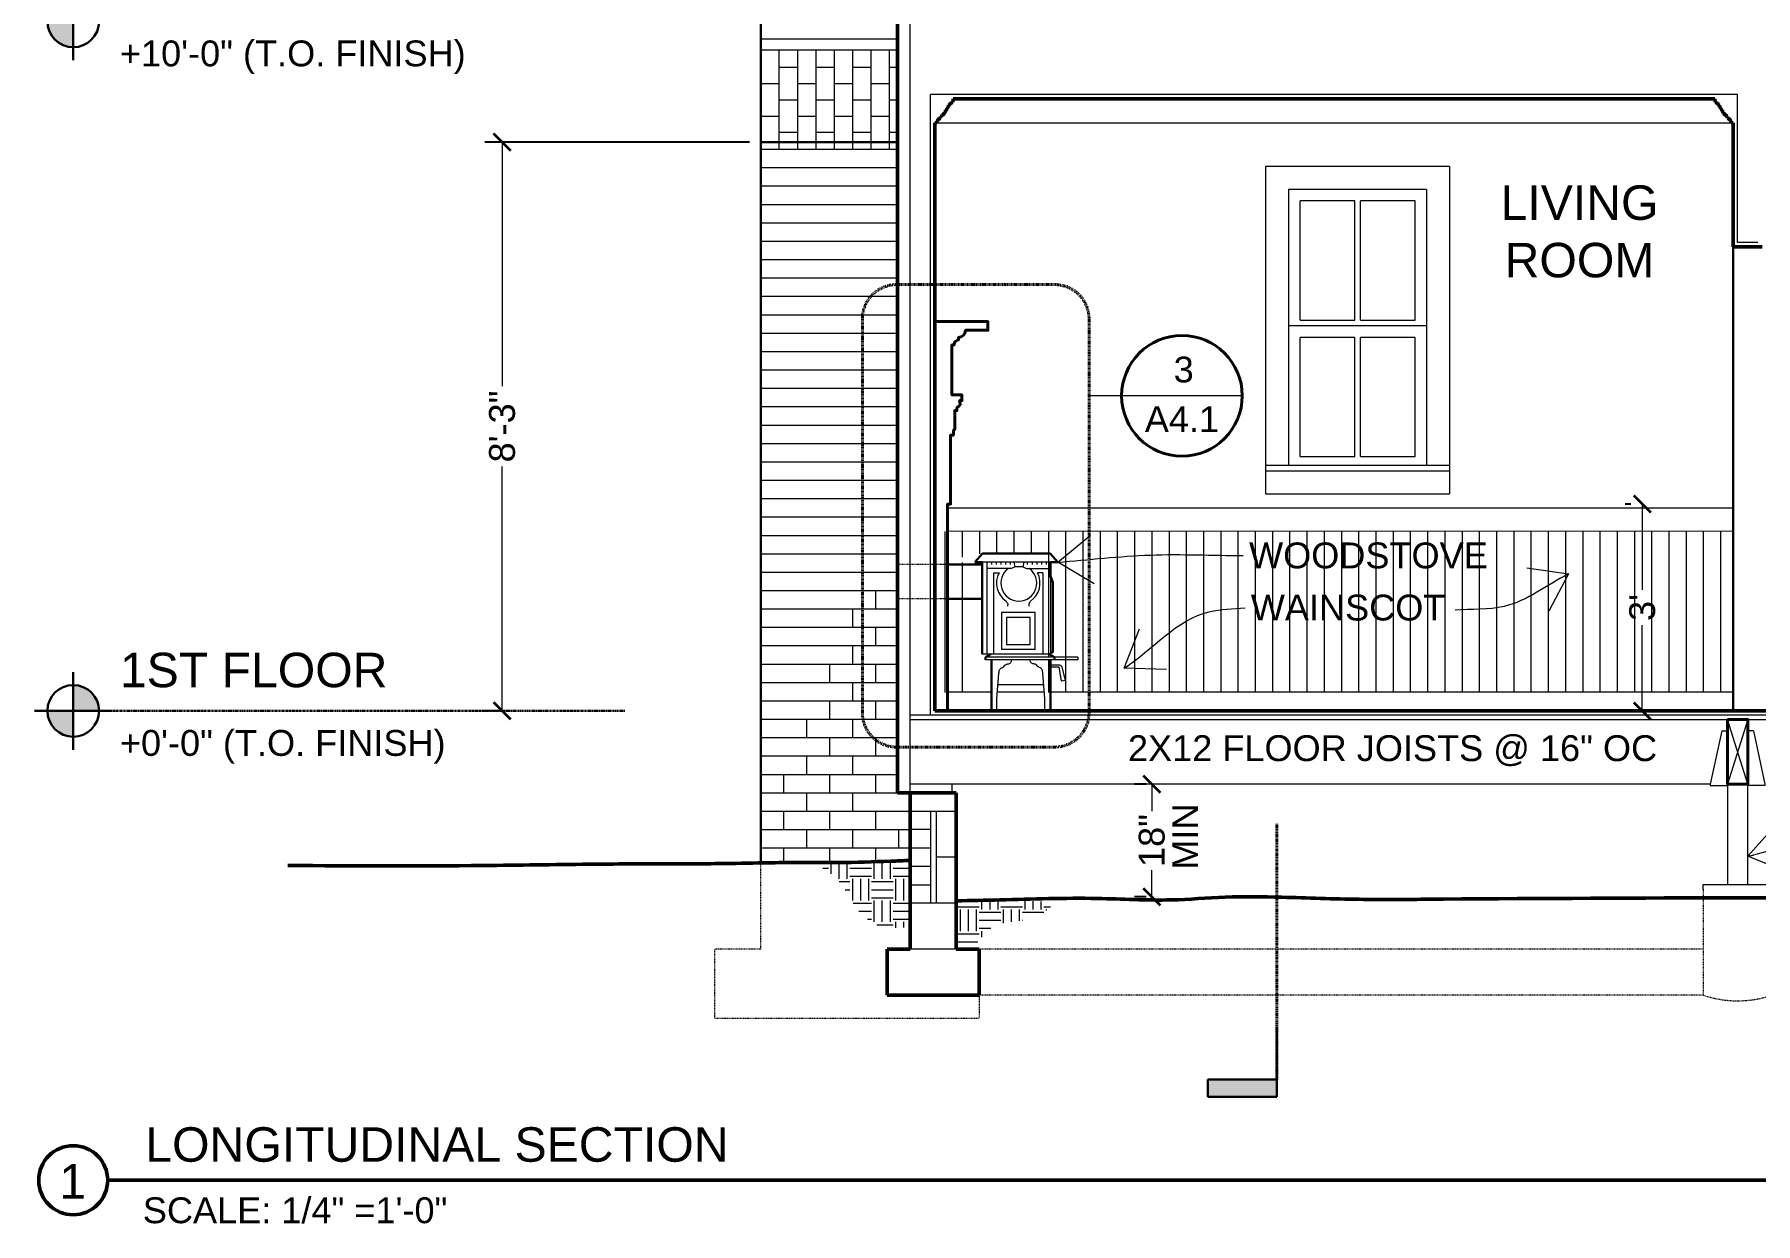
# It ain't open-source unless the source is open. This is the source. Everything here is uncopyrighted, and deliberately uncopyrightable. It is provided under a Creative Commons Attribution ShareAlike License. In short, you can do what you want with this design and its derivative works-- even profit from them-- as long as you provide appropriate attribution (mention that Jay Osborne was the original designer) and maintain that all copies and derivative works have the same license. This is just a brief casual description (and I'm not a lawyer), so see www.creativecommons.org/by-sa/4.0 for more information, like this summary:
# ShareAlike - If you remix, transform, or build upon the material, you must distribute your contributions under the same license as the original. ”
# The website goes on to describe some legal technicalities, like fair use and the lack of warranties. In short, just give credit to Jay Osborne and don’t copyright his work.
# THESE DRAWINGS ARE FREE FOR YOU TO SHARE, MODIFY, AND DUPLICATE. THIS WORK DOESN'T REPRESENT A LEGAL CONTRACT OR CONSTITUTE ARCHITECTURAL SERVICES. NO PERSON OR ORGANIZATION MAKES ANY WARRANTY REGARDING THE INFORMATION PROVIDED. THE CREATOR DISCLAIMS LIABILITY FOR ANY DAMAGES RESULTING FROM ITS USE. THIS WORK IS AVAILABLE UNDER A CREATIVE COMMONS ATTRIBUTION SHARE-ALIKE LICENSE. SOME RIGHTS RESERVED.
# Model space of a CAD drawing. Header units: inches. Extents: x -54 to 15382, y 469 to 41738.
# Drawn here: x 53.3 to 352.8, y 4282 to 4488.9 of the extents above; entities that cross this region are included whole.
import ezdxf

# ---------------------------------------------------------------- set-up
doc = ezdxf.new("R2010")
doc.units = ezdxf.units.IN
doc.header["$MEASUREMENT"] = 0
doc.linetypes.add('CENTER', pattern=[2, 1.25, -0.25, 0.25, -0.25])
doc.linetypes.add('DASHED2', pattern=[0.375, 0.25, -0.125])
doc.layers.get('0').update_dxf_attribs({"lineweight": 9})
for name, color, linetype, lineweight in [('1', 7, 'Continuous', 9), ('2', 7, 'Continuous', 18), ('3', 7, 'Continuous', 30), ('4', 7, 'Continuous', 40), ('5', 7, 'Continuous', 50), ('A-DIMSx', 7, 'Continuous', 9), ('A-LINK', 7, 'Continuous', 40), ('A-TEXTx', 7, 'Continuous', 18), ('TB-11x17', 7, 'Continuous', 50)]:
    doc.layers.add(name, color=color, linetype=linetype, lineweight=lineweight)
doc.styles.get("Standard").update_dxf_attribs({"font": 'arial.ttf'})
doc.dimstyles.get("Standard").update_dxf_attribs({"dimtxt": 3, "dimasz": 2, "dimexe": 0.03125, "dimexo": 0.0625, "dimgap": 0.03125, "dimtad": 0, "dimtoh": 1, "dimdec": 4, "dimlfac": 0.99985, "dimzin": 0, "dimdsep": 46, "dimlunit": 4, "dimtxsty": 'Standard', "dimblk": 'ARCHTICK', "dimblk1": 'ARCHTICK', "dimblk2": 'ARCHTICK', "dimcen": 0.09, "dimclrt": 256, "dimadec": 0, "dimazin": 0, "dimtfac": 1, "dimtdec": 4, "dimtofl": 0, "dimtmove": 0, "dimatfit": 3, "dimfxl": 1, "dimtolj": 1, "dimtzin": 0, "dimarcsym": 0})

# ---------------------------------------------------------------- blocks, each defined once
blk = doc.blocks.new('Woodstove Jotul F3 Side')
at = {"layer": '1'}
for p, q in [((9505.33, 343.25), (9505.33, 359.25)), ((9509.45, 358.16), (9505.33, 358.16)), ((9506.06, 359.25), (9506.06, 358.87)), ((9506.45, 357.4), (9507.39, 357.4)), ((9506.45, 357.4), (9506.45, 343.25)), ((9506.89, 359.25), (9506.89, 358.87)), ((9507.7, 359.25), (9507.7, 358.87)), ((9508.5, 359.25), (9508.5, 358.87)), ((9509.34, 359.25), (9509.34, 358.87)), ((9509.45, 358.16), (9510.15, 358.43)), ((9509.96, 359.25), (9510.15, 358.43)), ((9511.51, 358.43), (9510.15, 358.43)), ((9511.69, 359.25), (9511.51, 358.43)), ((9511.51, 358.43), (9512.18, 358.16)), ((9512.18, 358.16), (9516.32, 358.16)), ((9512.31, 359.25), (9512.31, 358.87)), ((9513.15, 359.25), (9513.15, 358.87)), ((9513.95, 359.25), (9513.95, 358.87)), ((9515.02, 357.4), (9514.08, 357.4)), ((9514.79, 359.25), (9514.79, 358.87)), ((9515.02, 357.4), (9515.02, 343.25)), ((9515.59, 359.25), (9515.59, 358.87)), ((9507.8, 350.47), (9507.8, 344.07)), ((9513.68, 350.47), (9507.8, 350.47)), ((9512.81, 349.6), (9508.67, 349.6)), ((9508.67, 349.6), (9508.67, 344.94)), ((9512.81, 344.94), (9512.81, 349.6)), ((9513.68, 344.07), (9513.68, 350.47)), ((9508.67, 344.94), (9512.81, 344.94)), ((9516.32, 343.25), (9504.44, 343.25)), ((9517.05, 342.75), (9505.02, 342.75)), ((9513.68, 344.07), (9507.8, 344.07)), ((9516.32, 341.37), (9517.9, 341.37)), ((9516.32, 341.03), (9517.79, 341.03)), ((9517.79, 341.03), (9518.19, 338.55)), ((9518.92, 338.67), (9518.19, 338.55)), ((9518.29, 341.04), (9518.92, 338.67))]:
    blk.add_line(p, q, dxfattribs=at)
at = {"layer": '1', "ltscale": 0.25}
blk.add_line((9516.32, 356.83), (9516.32, 343.25), dxfattribs=at)
at = {"layer": '1'}
for centre, radius, start, end in [((9510.83, 355.62), 3.88, 152.6441, 234.9846), ((9510.83, 355.62), 3.13, 125.5859, 54.4141), ((9510.64, 355.62), 3.88, 305.0154, 27.3559)]:
    blk.add_arc(centre, radius, start, end, dxfattribs=at)
for points, knots in [([(9508.61, 352.45), (9508.67, 352.39), (9508.8, 352.25), (9508.9, 352), (9508.9, 351.78), (9508.87, 351.67), (9508.86, 351.62)], [0, 0, 0, 0, 0.2548626, 0.5779212, 0.7738177, 0.9115369, 0.9115369, 0.9115369, 0.9115369]), ([(9512.87, 352.45), (9512.81, 352.39), (9512.67, 352.25), (9512.58, 352), (9512.57, 351.78), (9512.6, 351.67), (9512.62, 351.62)], [0, 0, 0, 0, 0.2548626, 0.5779212, 0.7738177, 0.9115369, 0.9115369, 0.9115369, 0.9115369]), ([(9508.15, 341.02), (9508.22, 341.12), (9508.36, 341.32), (9508.64, 341.49), (9508.86, 341.55), (9509.01, 341.54), (9509.14, 341.58), (9509.31, 341.67), (9509.46, 341.84), (9509.55, 342.03), (9509.55, 342.18), (9509.56, 342.25)], [0, 0, 0, 0, 0.363802, 0.703896, 0.969314, 1.03582, 1.145927, 1.377288, 1.576947, 1.815944, 2.013947, 2.013947, 2.013947, 2.013947]), ([(9514.22, 341.02), (9514.15, 341.13), (9514.01, 341.32), (9513.73, 341.49), (9513.51, 341.55), (9513.36, 341.54), (9513.23, 341.58), (9513.07, 341.67), (9512.92, 341.84), (9512.82, 342.03), (9512.82, 342.18), (9512.82, 342.25)], [0, 0, 0, 0, 0.363802, 0.703896, 0.969314, 1.03582, 1.145927, 1.377288, 1.576947, 1.815944, 2.013947, 2.013947, 2.013947, 2.013947]), ([(9507.37, 339.96), (9507.39, 340.14), (9507.42, 340.49), (9507.75, 340.88), (9508.03, 340.98), (9508.15, 341.02)], [0, 0, 0, 0, 0.552855, 1.027587, 1.424955, 1.424955, 1.424955, 1.424955]), ([(9515, 339.96), (9514.99, 340.15), (9514.95, 340.49), (9514.62, 340.88), (9514.34, 340.98), (9514.22, 341.02)], [0, 0, 0, 0, 0.552855, 1.027587, 1.424955, 1.424955, 1.424955, 1.424955]), ([(9517.9, 341.37), (9517.98, 341.36), (9518.17, 341.32), (9518.25, 341.14), (9518.29, 341.04)], [0, 0, 0, 0, 0.2511324, 0.5419404, 0.5419404, 0.5419404, 0.5419404])]:
    blk.add_open_spline(points, degree=3, knots=knots, dxfattribs=at)
at = {"layer": '2', "ltscale": 0.25}
blk.add_line((9516.32, 359.25), (9504.44, 359.25), dxfattribs=at)
at = {"layer": '2'}
for p, q in [((9521.08, 342.25), (9505.02, 342.25)), ((9521.08, 342.75), (9517.05, 342.75)), ((9521.08, 342.75), (9521.08, 342.25)), ((9507.03, 335.45), (9507.37, 339.96)), ((9515.35, 335.45), (9515, 339.96)), ((9515.16, 337.93), (9507.22, 337.93)), ((9507.03, 333.37), (9507.03, 335.45)), ((9515.35, 333.38), (9515.35, 335.45))]:
    blk.add_line(p, q, dxfattribs=at)
at = {"layer": '3'}
for p, q in [((9504.51, 360.75), (9503.19, 359.25)), ((9516.3, 360.75), (9504.51, 360.75)), ((9517.63, 359.25), (9516.3, 360.75)), ((9504.44, 359.25), (9503.19, 359.25)), ((9504.44, 343.25), (9504.44, 359.25)), ((9517.63, 359.25), (9516.32, 359.25)), ((9516.32, 356.83), (9516.32, 359.25)), ((9516.75, 355.74), (9516.32, 356.83)), ((9516.75, 343.54), (9516.75, 355.74)), ((9505.02, 342.75), (9505.94, 343.25)), ((9505.02, 342.25), (9505.02, 342.75)), ((9506.06, 342.25), (9506.06, 342.25)), ((9506.06, 342.25), (9506.06, 342.25)), ((9506.06, 333.37), (9506.06, 342.25)), ((9506.06, 342.25), (9506.06, 342.25)), ((9516.13, 343.25), (9517.05, 342.75)), ((9516.32, 333.38), (9516.32, 342.25)), ((9516.38, 343.54), (9516.75, 343.54)), ((9517.05, 342.75), (9517.05, 342.25)), ((9506.06, 333.37), (9507.03, 333.37)), ((9516.32, 333.38), (9515.35, 333.38))]:
    blk.add_line(p, q, dxfattribs=at)
blk = doc.blocks.new('Point')
at = {"lineweight": 0, "ltscale": 0.1}
h = blk.add_hatch(color=256, dxfattribs=at)
h.dxf.hatch_style = 1
h.paths.add_polyline_path([(-3.2903, 4.1654, 0.414214), (-3.3528, 4.1029), (-3.2903, 4.1029)])
h.paths.add_polyline_path([(-3.2903, 4.1029), (-3.2903, 4.0404, 0.414214), (-3.2278, 4.1029)])
at = {"layer": '3', "ltscale": 0.1}
for q in [(-3.2903, 4.1966), (-3.384, 4.1029), (-3.1965, 4.1029), (-3.2903, 4.0091)]:
    blk.add_line((-3.2903, 4.1029), q, dxfattribs=at)
blk.add_circle((-3.2903, 4.1029), 0.0625, dxfattribs=at)
blk = doc.blocks.new('_ArchTick')
at = {"color": 0, "linetype": 'ByBlock', "lineweight": 0, "const_width": 0.15}
blk.add_lwpolyline([(-0.5, -0.5), (0.5, 0.5)], dxfattribs=at)
blk = doc.blocks.new('Section Tail 1a')
at = {"layer": 'A-LINK', "lineweight": 5, "ltscale": 0.1}
blk.add_hatch(color=256, dxfattribs=at).paths.add_polyline_path([(5.4248, 3.0938), (5.4248, 3.1563), (5.1748, 3.1563), (5.1748, 3.0938)])
at = {"layer": 'A-LINK', "linetype": 'Continuous', "lineweight": 30, "ltscale": 0.1}
for p, q in [((5.4248, 3.1563), (5.1748, 3.1563)), ((5.1748, 3.0938), (5.1748, 3.1563)), ((5.4248, 2.9063), (5.4248, 3.1563)), ((5.4248, 3.0938), (5.1748, 3.0938))]:
    blk.add_line(p, q, dxfattribs=at)
blk = doc.blocks.new('*D252')
at = {"layer": 'A-DIMSx', "color": 0, "lineweight": -2, "ltscale": 0.1}
for p, q in [((246.74, 4358.43), (244.74, 4358.43)), ((246.74, 4338.82), (244.74, 4338.82))]:
    blk.add_line(p, q, dxfattribs=at)
at = {"layer": 'A-DIMSx', "color": 0, "lineweight": 5, "ltscale": 0.1}
for p, q in [((247.74, 4358.43), (247.74, 4353.76)), ((247.74, 4338.82), (247.74, 4343.49))]:
    blk.add_line(p, q, dxfattribs=at)
at = {"layer": 'A-DIMSx', "color": 0, "lineweight": 5, "xscale": 3, "yscale": 3, "zscale": 3}
for p, rotation in [((247.74, 4358.43), 90), ((247.74, 4338.82), 270)]:
    blk.add_blockref('_ArchTick', p, dxfattribs=dict(at, rotation=rotation))
at = {"layer": 'A-DIMSx', "ltscale": 0.25, "insert": (247.74, 4348.62), "char_height": 4.5, "attachment_point": 5, "rotation": 90}
blk.add_mtext('\\A1;18"', dxfattribs=at)
blk = doc.blocks.new('Detail Callout')
at = {"layer": '2', "ltscale": 0.1}
blk.add_line((240.24, 5822.29), (219.24, 5822.29), dxfattribs=at)
at = {"layer": 'A-LINK', "ltscale": 0.1}
blk.add_circle((229.74, 5822.29), 10.5, dxfattribs=at)
blk = doc.blocks.new('*D529')
at = {"layer": 'A-DIMSx', "color": 0, "lineweight": -2, "ltscale": 0.1}
for p, q in [((177.7, 4470.18), (131.66, 4470.18)), ((135.06, 4371.18), (131.66, 4371.18))]:
    blk.add_line(p, q, dxfattribs=at)
at = {"layer": 'A-DIMSx', "color": 0, "lineweight": 5, "ltscale": 0.1}
for p, q in [((134.66, 4470.18), (134.66, 4427.67)), ((134.66, 4371.18), (134.66, 4413.7))]:
    blk.add_line(p, q, dxfattribs=at)
at = {"layer": 'A-DIMSx', "color": 0, "lineweight": 5, "xscale": 3, "yscale": 3, "zscale": 3}
for p, rotation in [((134.66, 4470.18), 90), ((134.66, 4371.18), 270)]:
    blk.add_blockref('_ArchTick', p, dxfattribs=dict(at, rotation=rotation))
at = {"layer": 'A-DIMSx', "ltscale": 0.25, "insert": (134.66, 4420.68), "char_height": 4.5, "attachment_point": 5, "rotation": 90}
blk.add_mtext('\\A1;8\'-3"', dxfattribs=at)
blk = doc.blocks.new('*D538')
at = {"layer": 'A-DIMSx', "color": 0, "lineweight": -2, "ltscale": 0.1}
for p, q in [((331.11, 4407.18), (330.11, 4407.18)), ((322.48, 4371.18), (336.11, 4371.18))]:
    blk.add_line(p, q, dxfattribs=at)
at = {"layer": 'A-DIMSx', "color": 0, "lineweight": 5, "ltscale": 0.1}
for p, q in [((333.11, 4407.18), (333.11, 4392.25)), ((333.11, 4371.18), (333.11, 4386.12))]:
    blk.add_line(p, q, dxfattribs=at)
at = {"layer": 'A-DIMSx', "color": 0, "lineweight": 5, "xscale": 3, "yscale": 3, "zscale": 3}
for p, rotation in [((333.11, 4407.18), 90), ((333.11, 4371.18), 270)]:
    blk.add_blockref('_ArchTick', p, dxfattribs=dict(at, rotation=rotation))
at = {"layer": 'A-DIMSx', "ltscale": 0.25, "insert": (333.11, 4389.18), "char_height": 4.5, "attachment_point": 5, "rotation": 90}
blk.add_mtext("\\A1;3'", dxfattribs=at)

msp = doc.modelspace()

# ---------------------------------------------------------------- hatches: boundary and pattern name
at = {"layer": '1', "ltscale": 0.25}
h = msp.add_hatch(dxfattribs=at)
h.set_pattern_fill('ANSI31', color=256, scale=24, angle=45, style=0)
h.set_pattern_definition([(90, (1.782, 172.1925), (-3, 2e-16), [])])
h.paths.add_polyline_path([(348.945284, 4374.38836), (348.945284, 4402.4301347), (210.695284, 4402.4301347), (210.695284, 4374.38836), (216.8288505, 4374.38836), (216.8288467, 4380.0151678), (216.8287944, 4380.0167849), (215.789989, 4380.0167849), (215.789989, 4380.5167849), (216.7120821, 4381.0167849), (216.1011894, 4381.0167849), (215.2120821, 4381.0167849), (215.2120821, 4397.0167849), (213.9620821, 4397.0167849), (215.2846195, 4398.5167849), (227.0765182, 4398.5167849), (228.3995821, 4397.0167849), (227.0870821, 4397.0167849), (227.0870821, 4395.9331736), (227.0870821, 4381.0167849), (226.8995821, 4381.0167849), (227.826065, 4380.5167849), (231.8527371, 4380.5167849), (231.8527371, 4380.0167849), (227.826065, 4380.0167849), (227.0870821, 4380.0167849), (227.087082, 4379.142914), (227.0870819, 4378.8034019), (227.0870788, 4374.38836)])
h = msp.add_hatch(dxfattribs=at)
h.set_pattern_fill('EARTH', color=256, scale=15, style=0)
h.set_pattern_definition([(0, (-3382.3048, -0.091), (3.75, 3.75), [3.75, -3.75]), (0, (-3382.3048, 1.315), (3.75, 3.75), [3.75, -3.75]), (0, (-3382.3048, 2.7213), (3.75, 3.75), [3.75, -3.75]), (90, (-3381.836, 3.19), (-3.75, 3.75), [3.75, -3.75]), (90, (-3380.4298, 3.19), (-3.75, 3.75), [3.75, -3.75]), (90, (-3379.0235, 3.19), (-3.75, 3.75), [3.75, -3.75])])
edge = h.paths.add_edge_path()
edge.add_line((205.695284, 4333.5622327), (205.695284, 4345.20468))
edge.add_spline(control_points=[(205.695284, 4345.20468), (203.2112354, 4345.113526), (197.7235981, 4344.9121533), (192.1711306, 4344.7256969), (189.1026905, 4344.6924234), (189.039591, 4344.6917677)], knot_values=[0, 0, 0, 0, 7.4573924002, 16.4745021806, 16.6638223602, 16.6638223602, 16.6638223602, 16.6638223602], degree=3, periodic=0)
edge.add_spline(control_points=[(189.0395912, 4344.6917684), (190.8236991, 4343.6934647), (194.0066067, 4341.5351216), (196.0031935, 4336.6665869), (200.1613241, 4333.1885819), (203.5863568, 4333.4198388), (205.695284, 4333.5622327)], knot_values=[-21.3338834232, -21.3338834232, -21.3338834232, -21.3338834232, -15.3758070834, -9.8386028234, -6.0580143811, 0, 0, 0, 0], degree=3, periodic=0)
h = msp.add_hatch(dxfattribs=at)
h.set_pattern_fill('EARTH', color=256, scale=15, style=0)
h.set_pattern_definition([(0, (-3382.3048, -1.6592), (3.75, 3.75), [3.75, -3.75]), (0, (-3382.3048, -0.253), (3.75, 3.75), [3.75, -3.75]), (0, (-3382.3048, 1.1533), (3.75, 3.75), [3.75, -3.75]), (90, (-3381.836, 1.622), (-3.75, 3.75), [3.75, -3.75]), (90, (-3380.4298, 1.622), (-3.75, 3.75), [3.75, -3.75]), (90, (-3379.0235, 1.622), (-3.75, 3.75), [3.75, -3.75])])
edge = h.paths.add_edge_path()
edge.add_spline(control_points=[(213.6952841, 4329.7025099), (214.8214965, 4329.7494617), (217.1933574, 4330.0581693), (220.055611, 4335.1785755), (226.9064026, 4333.9696519), (229.9750694, 4336.8666843), (230.9019306, 4337.9935705)], knot_values=[0.9278892518, 0.9278892518, 0.9278892518, 0.9278892518, 4.1195315284, 7.9615525031, 16.473444755, 20.7152559131, 20.7152559131, 20.7152559131, 20.7152559131], degree=3, periodic=0)
edge.add_spline(control_points=[(230.9019306, 4337.9935701), (227.8331198, 4338.0410275), (222.0976712, 4338.1436126), (216.361969, 4338.1247987), (213.695284, 4338.1160516)], knot_values=[69.0483932346, 69.0483932346, 69.0483932346, 69.0483932346, 78.2553819578, 86.2553819578, 86.2553819578, 86.2553819578, 86.2553819578], degree=3, periodic=0)
edge.add_line((213.695284, 4338.1160516), (213.695284, 4329.7025102))

# ---------------------------------------------------------------- linework, layer by layer
at = {"layer": '1'}
for p, q in [((205.695284, 4356.9343083), (205.695284, 4649.2468084)), ((182.895284, 4468.9343083), (182.895284, 4486.1843083)), ((186.095284, 4468.9343083), (186.095284, 4486.1843083)), ((189.295284, 4468.9343083), (189.295284, 4486.1843083)), ((192.495284, 4468.9343083), (192.495284, 4486.1843083)), ((195.695284, 4468.9343083), (195.695284, 4486.1843083)), ((198.895284, 4468.9343083), (198.895284, 4486.1843083)), ((202.095284, 4468.9343083), (202.095284, 4486.1843083)), ((209.195284, 4370.4343083), (209.195284, 4478.4343083)), ((349.695284, 4478.4343083), (209.195284, 4478.4343083)), ((349.695284, 4452.6842998), (349.695284, 4478.4343083)), ((267.5447062, 4465.9323723), (267.5447502, 4408.9343295)), ((299.5446914, 4465.9243951), (267.5447062, 4465.9323723)), ((299.5446914, 4465.9243951), (299.5446914, 4408.9343295)), ((273.5446914, 4439.1791627), (273.5446914, 4459.9291627)), ((283.0446914, 4459.9291627), (273.5446914, 4459.9291627)), ((283.0446914, 4439.1791627), (283.0446914, 4459.9291627)), ((284.0446914, 4439.1791627), (284.0446914, 4459.9291627)), ((293.5446914, 4459.9291627), (284.0446914, 4459.9291627)), ((293.5446914, 4439.1791627), (293.5446914, 4459.9291627)), ((353.195284, 4452.6842611), (349.695284, 4452.6842998)), ((273.5446914, 4439.1791627), (283.0446914, 4439.1791627)), ((284.0446914, 4439.1791627), (293.5446914, 4439.1791627)), ((283.0446914, 4436.1791627), (273.5446914, 4436.1791627)), ((273.5446914, 4415.4291627), (273.5446914, 4436.1791627)), ((283.0446914, 4415.4291627), (283.0446914, 4436.1791627)), ((293.5446914, 4436.1791627), (284.0446914, 4436.1791627)), ((284.0446914, 4415.4291627), (284.0446914, 4436.1791627)), ((293.5446914, 4415.4291627), (293.5446914, 4436.1791627)), ((267.5447471, 4412.9343295), (299.5446914, 4412.9343295)), ((273.5446914, 4415.4291627), (283.0446914, 4415.4291627)), ((284.0446914, 4415.4291627), (293.5446914, 4415.4291627)), ((267.5447502, 4408.9343295), (299.5446914, 4408.9343295)), ((348.945284, 4406.4343083), (212.1952335, 4406.4343083)), ((348.945284, 4402.4301347), (212.1952335, 4402.4687703)), ((219.8120019, 4374.4274193), (212.1952335, 4374.4274193)), ((229.0124118, 4374.4274193), (220.8699433, 4374.4274193)), ((348.945284, 4374.4274193), (230.0702302, 4374.4274193)), ((589.695284, 4370.4343083), (205.695284, 4370.4343083)), ((205.695284, 4369.6843083), (589.695284, 4369.6843083)), ((351.445284, 4358.4343083), (347.945284, 4369.6843083)), ((351.445284, 4369.6843083), (347.945284, 4358.4343083)), ((344.9386568, 4358.4343083), (205.695284, 4358.4343083)), ((212.945284, 4358.4343083), (212.945284, 4356.9343083)), ((347.945284, 4358.4343083), (347.945284, 4340.9743246)), ((351.445284, 4340.9743246), (351.445284, 4358.4343083)), ((343.712542, 4340.9743246), (355.712542, 4340.9743246)), ((343.712542, 4340.169294), (343.712542, 4340.9743246))]:
    msp.add_line(p, q, dxfattribs=at)
at = {"layer": '1', "ltscale": 0.25}
for p, q in [((186.095284, 4483.1374766), (182.895284, 4483.1374766)), ((192.495284, 4483.1374766), (189.295284, 4483.1374766)), ((198.895284, 4483.1374766), (195.695284, 4483.1374766)), ((203.445284, 4483.1374766), (202.095284, 4483.1374766)), ((182.895284, 4480.3090495), (179.695284, 4480.3090495)), ((189.295284, 4480.3090495), (186.095284, 4480.3090495)), ((195.695284, 4480.3090495), (192.495284, 4480.3090495)), ((202.095284, 4480.3090495), (198.895284, 4480.3090495)), ((186.095284, 4477.4806224), (182.895284, 4477.4806224)), ((192.495284, 4477.4806224), (189.295284, 4477.4806224)), ((198.895284, 4477.4806224), (195.695284, 4477.4806224)), ((203.445284, 4477.4806224), (202.095284, 4477.4806224)), ((182.895284, 4474.6521953), (179.695284, 4474.6521953)), ((189.295284, 4474.6521953), (186.095284, 4474.6521953)), ((195.695284, 4474.6521953), (192.495284, 4474.6521953)), ((202.095284, 4474.6521953), (198.895284, 4474.6521953)), ((210.3168019, 4473.5132422), (348.5737662, 4473.5132422)), ((186.095284, 4471.8237681), (182.895284, 4471.8237681)), ((192.495284, 4471.8237681), (189.295284, 4471.8237681)), ((198.895284, 4471.8237681), (195.695284, 4471.8237681)), ((203.445284, 4471.8237681), (202.095284, 4471.8237681)), ((346.945284, 4367.6843083), (347.945284, 4367.6843083)), ((352.445284, 4367.6843083), (351.445284, 4367.6843083))]:
    msp.add_line(p, q, dxfattribs=at)
at = {"layer": '1', "linetype": 'DASHED2', "ltscale": 0.25}
for p, q in [((212.1952335, 4396.6843083), (203.445284, 4396.6843083)), ((212.1952335, 4390.6843083), (203.445284, 4390.6843083)), ((179.695284, 4329.7343083), (179.695284, 4344.7343609)), ((343.712542, 4340.169294), (343.712542, 4321.7164542)), ((171.695284, 4317.7343083), (171.695284, 4329.7343083)), ((179.695284, 4329.7343083), (171.695284, 4329.7343083)), ((343.712542, 4329.7343083), (217.695284, 4329.7343083)), ((217.695284, 4321.7343083), (217.695284, 4317.7343083)), ((343.712542, 4321.7343083), (217.695284, 4321.7343083)), ((171.695284, 4317.7343083), (217.695284, 4317.7343083))]:
    msp.add_line(p, q, dxfattribs=at)
at = {"layer": '1', "ltscale": 0.25}
for points in [[(346.945284, 4367.6843083), (344.9386568, 4358.4343083), (344.9386568, 4358.4343083), (344.9386568, 4358.1843083), (347.945284, 4358.1843083), (347.945284, 4358.4343083)], [(352.445284, 4367.6843083), (354.4519113, 4358.4343083), (354.4519113, 4358.4343083), (354.4519113, 4358.1843083), (351.445284, 4358.1843083), (351.445284, 4358.4343083)]]:
    msp.add_lwpolyline(points, dxfattribs=at)
at = {"layer": '1', "linetype": 'DASHED2', "ltscale": 0.25}
msp.add_arc((349.712542, 4339.3812259), 18.6559417, 251.239478143, 288.760521857, dxfattribs=at)
at = {"layer": '2'}
for p, q in [((179.695284, 4488.1343083), (203.445284, 4488.1343083)), ((179.695284, 4468.9343083), (203.445284, 4468.9343083)), ((179.695284, 4465.7343083), (203.445284, 4465.7343083)), ((179.695284, 4462.5343083), (203.445284, 4462.5343083)), ((295.5446914, 4461.9299968), (271.5446914, 4461.9286402)), ((271.5446914, 4461.9286402), (271.5446914, 4413.9343189)), ((295.5446914, 4461.9299968), (295.5446914, 4413.9342978)), ((179.695284, 4459.3343083), (203.445284, 4459.3343083)), ((179.695284, 4456.1343083), (203.445284, 4456.1343083)), ((179.695284, 4452.9343083), (203.445284, 4452.9343083)), ((179.695284, 4449.7343083), (203.445284, 4449.7343083)), ((179.695284, 4446.5343083), (203.445284, 4446.5343083)), ((179.695284, 4443.3343083), (203.445284, 4443.3343083)), ((179.695284, 4440.1343083), (203.445284, 4440.1343083)), ((179.695284, 4436.9343083), (203.445284, 4436.9343083)), ((295.5446495, 4438.1798305), (271.5446495, 4438.178495)), ((179.695284, 4433.7343083), (203.445284, 4433.7343083)), ((179.695284, 4430.5343083), (203.445284, 4430.5343083)), ((179.695284, 4427.3343083), (203.445284, 4427.3343083)), ((179.695284, 4424.1343083), (203.445284, 4424.1343083)), ((179.695284, 4420.9343083), (203.445284, 4420.9343083)), ((179.695284, 4417.7343083), (203.445284, 4417.7343083)), ((179.695284, 4414.5343083), (203.445284, 4414.5343083)), ((267.5447463, 4413.9343224), (299.5446914, 4413.9342942)), ((179.695284, 4411.3343083), (203.445284, 4411.3343083)), ((179.695284, 4408.1343083), (203.445284, 4408.1343083)), ((179.695284, 4404.9343083), (203.445284, 4404.9343083)), ((179.695284, 4401.7343083), (203.445284, 4401.7343083)), ((179.695284, 4398.5343083), (203.445284, 4398.5343083)), ((179.695284, 4395.3343083), (203.445284, 4395.3343083)), ((179.695284, 4392.1343083), (203.445284, 4392.1343083)), ((199.695284, 4388.9343083), (199.695284, 4392.1343083)), ((179.695284, 4388.9343083), (203.445284, 4388.9343083)), ((195.695284, 4385.7343083), (195.695284, 4388.9343083)), ((179.695284, 4385.7343083), (203.445284, 4385.7343083)), ((199.695284, 4382.5343083), (199.695284, 4385.7343083)), ((179.695284, 4382.5343083), (203.445284, 4382.5343083)), ((195.695284, 4379.3343083), (195.695284, 4382.5343083)), ((179.695284, 4379.3343083), (203.445284, 4379.3343083)), ((191.695284, 4376.1343083), (191.695284, 4379.3343083)), ((199.695284, 4376.1343083), (199.695284, 4379.3343083)), ((179.695284, 4376.1343083), (203.445284, 4376.1343083)), ((195.695284, 4372.9343083), (195.695284, 4376.1343083)), ((179.695284, 4372.9343083), (203.445284, 4372.9343083)), ((191.695284, 4369.7343083), (191.695284, 4372.9343083)), ((199.695284, 4369.7343083), (199.695284, 4372.9343083)), ((179.695284, 4369.7343083), (203.445284, 4369.7343083)), ((187.695284, 4366.5343083), (187.695284, 4369.7343083)), ((195.695284, 4366.5343083), (195.695284, 4369.7343083)), ((179.695284, 4366.5343083), (203.445284, 4366.5343083)), ((191.695284, 4363.3343083), (191.695284, 4366.5343083)), ((199.695284, 4363.3343083), (199.695284, 4366.5343083)), ((179.695284, 4363.3343083), (203.445284, 4363.3343083)), ((187.695284, 4360.1343083), (187.695284, 4363.3343083)), ((195.695284, 4360.1343083), (195.695284, 4363.3343083)), ((179.695284, 4360.1343083), (203.445284, 4360.1343083)), ((183.695284, 4356.9343083), (183.695284, 4360.1343083)), ((191.695284, 4356.9343083), (191.695284, 4360.1343083)), ((199.695284, 4356.9343083), (199.695284, 4360.1343083)), ((179.695284, 4356.9343083), (203.445284, 4356.9343083)), ((187.695284, 4353.7343083), (187.695284, 4356.9343083)), ((195.695284, 4353.7343083), (195.695284, 4356.9343083)), ((179.695284, 4353.7343083), (205.695284, 4353.7343083)), ((183.695284, 4350.5343083), (183.695284, 4353.7343083)), ((191.695284, 4350.5343083), (191.695284, 4353.7343083)), ((199.695284, 4350.5343083), (199.695284, 4353.7343083)), ((205.695284, 4353.7343083), (213.695284, 4353.7343083)), ((209.195284, 4353.7343083), (209.195284, 4337.7343083)), ((210.195284, 4353.7343083), (210.195284, 4337.7343083)), ((179.695284, 4350.5343083), (205.695284, 4350.5343083)), ((187.695284, 4347.3343083), (187.695284, 4350.5343083)), ((195.695284, 4347.3343083), (195.695284, 4350.5343083)), ((203.695284, 4347.3343083), (203.695284, 4350.5343083)), ((209.195284, 4350.5343083), (205.695284, 4350.5343083)), ((179.695284, 4347.3343083), (205.695284, 4347.3343083)), ((183.695284, 4344.777719), (183.695284, 4347.3343083)), ((191.695284, 4344.7729218), (191.695284, 4347.3343083)), ((199.695284, 4344.938598), (199.695284, 4347.3343083)), ((205.695284, 4347.3343083), (209.195284, 4347.3343083)), ((205.695284, 4344.1343083), (209.195284, 4344.1343083)), ((213.695284, 4345.7343083), (210.195284, 4345.7343083)), ((205.695284, 4340.9343083), (209.195284, 4340.9343083)), ((213.695284, 4337.7343083), (205.695284, 4337.7343083))]:
    msp.add_line(p, q, dxfattribs=at)
at = {"layer": '2', "ltscale": 0.25}
for p, q in [((203.445284, 4486.1843083), (179.695284, 4486.1843083)), ((213.695284, 4329.7343083), (205.695284, 4329.7343083))]:
    msp.add_line(p, q, dxfattribs=at)
at = {"layer": '2', "ltscale": 0.1}
msp.add_line((242.4776505, 4426.0159792), (236.8089025, 4426.0159792), dxfattribs=at)
at = {"layer": '3'}
for p, q in [((179.695284, 4344.7343609), (179.695284, 4731.3343083)), ((348.945284, 4451.9343083), (348.945284, 4371.1843083))]:
    msp.add_line(p, q, dxfattribs=at)
at = {"layer": '3', "ltscale": 0.25}
for p, q in [((203.445284, 4470.1843083), (179.695284, 4470.1843083)), ((218.1952335, 4396.6843083), (212.1952335, 4396.6843083)), ((218.2120315, 4390.6843083), (212.1952335, 4390.6843083))]:
    msp.add_line(p, q, dxfattribs=at)
at = {"layer": '3', "linetype": 'CENTER', "ltscale": 0.25}
msp.add_line((64.5000785, 4371.1843083), (156.0000785, 4371.1843083), dxfattribs=at)
at = {"layer": '4', "ltscale": 0.25}
for points in [[(209.9452335, 4438.9343083), (219.1952335, 4438.9343083), (219.1952335, 4437.4343083), (215.3210608, 4437.4343083), (215.1638518, 4436.8475962), (214.9586125, 4436.5821363), (214.5400232, 4436.2810911), (214.1143789, 4436.1777039), (214.1129364, 4435.7872288), (213.8963351, 4435.7291907), (213.5353608, 4435.480541), (213.3787948, 4435.2093607), (213.3237664, 4434.8617689), (212.9452335, 4434.8617689), (212.9452335, 4426.1843083), (214.6952335, 4426.1843083), (214.6952335, 4425.1843083), (214.2835349, 4425.1799144), (214.2911453, 4424.9168701), (214.3883742, 4424.7041267), (214.3822169, 4424.4902821), (214.2106985, 4424.2807637), (213.8032322, 4423.9437951), (213.8032322, 4423.451688), (213.4452335, 4423.451688), (213.4452335, 4420.1843083), (213.3725039, 4420.1726443), (213.3279101, 4420.1438951), (213.2740995, 4420.0638048), (213.2243275, 4419.8882697), (213.1952335, 4419.3578423), (213.1952335, 4419.1843083), (212.6952335, 4419.1843083), (212.6952335, 4407.1843083), (212.1952335, 4407.1843083), (212.1952335, 4371.1843083)], [(347.945284, 4369.6843083), (351.445284, 4369.6843083), (351.445284, 4358.4343083), (347.945284, 4358.4343083), (347.945284, 4369.6843083)]]:
    msp.add_lwpolyline(points, dxfattribs=at)
at = {"layer": '5'}
for p, q in [((203.445284, 4356.9343083), (203.445284, 4648.4968087)), ((213.1334976, 4477.6843083), (345.7570705, 4477.6843083)), ((209.945284, 4473.5132422), (209.945284, 4371.1843083)), ((348.945284, 4473.5132422), (348.945284, 4451.9343083)), ((353.945284, 4451.9343083), (348.945284, 4451.9343083)), ((585.445284, 4371.1843083), (209.945284, 4371.1843083)), ((203.445284, 4356.9343083), (213.695284, 4356.9343083)), ((205.695284, 4356.9343083), (205.695284, 4329.7343083)), ((213.695284, 4356.9343083), (213.695284, 4329.7343083)), ((201.695284, 4329.7343083), (201.695284, 4321.7343083)), ((205.695284, 4329.7343083), (201.695284, 4329.7343083)), ((217.695284, 4329.7343083), (213.695284, 4329.7343083)), ((217.695284, 4329.7343083), (217.695284, 4321.7343083)), ((217.695284, 4321.7343083), (201.695284, 4321.7343083))]:
    msp.add_line(p, q, dxfattribs=at)
at = {"layer": '5', "color": 7, "linetype": 'Continuous'}
for p, q in [((213.0805427, 4477.1285186), (213.1334976, 4477.6843083)), ((345.8100254, 4477.1285186), (345.7570705, 4477.6843083)), ((209.945284, 4473.5132422), (210.3168019, 4473.5132422)), ((210.9520584, 4474.342121), (210.9520584, 4474.6150609)), ((347.9385097, 4474.342121), (347.9385097, 4474.6150609)), ((348.945284, 4473.5132422), (348.5737662, 4473.5132422))]:
    msp.add_line(p, q, dxfattribs=at)
at = {"layer": '5', "ltscale": 0.1}
msp.add_line((66.0000785, 4289.5008975), (732.2054076, 4289.5008975), dxfattribs=at)
msp.add_circle((60.0000785, 4289.5008975), 6, dxfattribs=at)
at = {"layer": '5', "color": 7, "linetype": 'Continuous'}
for points, knots in [([(210.9520584, 4474.6150609), (211.0807844, 4474.6976612), (211.2128984, 4474.7851562), (211.4020492, 4474.9438246), (211.5793291, 4475.1456216), (211.7309753, 4475.3756949), (211.8855973, 4475.6192681), (212.0389065, 4475.8773354), (212.1861072, 4476.1334894), (212.3185585, 4476.3750861), (212.4451486, 4476.5821139), (212.5774267, 4476.7519008), (212.7219592, 4476.8912352), (212.8805422, 4477.008223), (212.9935237, 4477.0769515), (213.0805427, 4477.1285186)], [0.02252924258, 0.02252924258, 0.02252924258, 0.02252924258, 0.0848948356, 0.16525381449, 0.24407818869, 0.32590546439, 0.41317453746, 0.50401511078, 0.5962486035, 0.67928693936, 0.75221584643, 0.81459891015, 0.872600463, 0.93247186799, 0.99170471556, 0.99170471556, 0.99170471556, 0.99170471556]), ([(347.9385097, 4474.6150609), (347.8097837, 4474.6976612), (347.6776697, 4474.7851562), (347.4885189, 4474.9438246), (347.311239, 4475.1456216), (347.1595928, 4475.3756949), (347.0049708, 4475.6192681), (346.8516616, 4475.8773354), (346.7044609, 4476.1334894), (346.5720096, 4476.3750861), (346.4454195, 4476.5821139), (346.3131414, 4476.7519008), (346.1686089, 4476.8912352), (346.0100259, 4477.008223), (345.8970444, 4477.0769515), (345.8100254, 4477.1285186)], [0.02252924258, 0.02252924258, 0.02252924258, 0.02252924258, 0.0848948356, 0.16525381449, 0.24407818869, 0.32590546439, 0.41317453746, 0.50401511078, 0.5962486035, 0.67928693936, 0.75221584643, 0.81459891015, 0.872600463, 0.93247186799, 0.99170471556, 0.99170471556, 0.99170471556, 0.99170471556]), ([(210.3168019, 4473.5132422), (210.3319944, 4473.6330524), (210.3504327, 4473.7547429), (210.4190403, 4473.9306785), (210.5232867, 4474.0809329), (210.6481994, 4474.1936738), (210.7670868, 4474.2678987), (210.8487574, 4474.3022637), (210.9520584, 4474.342121)], [0.04595771603, 0.04595771603, 0.04595771603, 0.04595771603, 0.20058811132, 0.3838219169, 0.55899294445, 0.69798130682, 0.84352384316, 0.94144460866, 0.94144460866, 0.94144460866, 0.94144460866]), ([(348.5737662, 4473.5132422), (348.5585737, 4473.6330524), (348.5401354, 4473.7547429), (348.4715278, 4473.9306785), (348.3672814, 4474.0809329), (348.2423687, 4474.1936738), (348.1234813, 4474.2678987), (348.0418107, 4474.3022637), (347.9385097, 4474.342121)], [0.04595771603, 0.04595771603, 0.04595771603, 0.04595771603, 0.20058811132, 0.3838219169, 0.55899294445, 0.69798130682, 0.84352384316, 0.94144460866, 0.94144460866, 0.94144460866, 0.94144460866])]:
    msp.add_open_spline(points, degree=3, knots=knots, dxfattribs=at)
at = {"layer": '5'}
for points, knots in [([(205.695284, 4345.1495944), (204.5445025, 4345.1078333), (200.3898586, 4344.9585207), (192.5427856, 4344.6950096), (183.2605915, 4344.8438376), (173.3347793, 4344.5770117), (162.53729, 4344.5704308), (148.2165361, 4344.5234739), (126.1979453, 4344.1222988), (108.7376328, 4344.2103285), (97.3832434, 4344.2675739)], [4.002760655, 4.002760655, 4.002760655, 4.002760655, 7.4573924002, 16.4745021806, 27.5530524733, 35.2986121506, 46.2594930158, 59.9439618927, 78.2611253105, 112.3231659207, 112.3231659207, 112.3231659207, 112.3231659207]), ([(397.695284, 4338.7076021), (363.5659555, 4338.6886118), (325.6186605, 4338.6674971), (283.1580242, 4338.2948044), (271.5635143, 4338.775633), (260.6430423, 4338.9236141), (249.9530964, 4337.9898442), (236.8781818, 4338.8111489), (224.4028595, 4338.3414949), (216.2291981, 4338.169402), (213.695284, 4338.1160516)], [0, 0, 0, 0, 102.3956287085, 113.8503832802, 127.3616442739, 137.2081296707, 146.5900168456, 159.4957465155, 176.4194996334, 184.0232686039, 184.0232686039, 184.0232686039, 184.0232686039])]:
    msp.add_open_spline(points, degree=3, knots=knots, dxfattribs=at)
at = {"layer": 'A-LINK', "linetype": 'CENTER', "ltscale": 0.15}
msp.add_line((269.4849509, 4307.0415996), (269.4849509, 4351.5050815), dxfattribs=at)
at = {"layer": 'A-LINK', "linetype": 'DASHED2', "ltscale": 0.5, "flags": 128}
msp.add_lwpolyline([(236.8089025, 4439.3800698), (236.8089025, 4370.876333, -0.4142135624), (230.8089025, 4364.876333), (203.3532594, 4364.876333, -0.4142135624), (197.3532594, 4370.876333), (197.3532594, 4439.3800698, -0.4142135624), (203.3532594, 4445.3800698), (230.8089025, 4445.3800698, -0.4142135624)], format="xyb", close=True, dxfattribs=at)

# ---------------------------------------------------------------- block references
at = {"ltscale": 0.1, "xscale": -72, "yscale": 72, "zscale": 72}
for p in [(-176.8994305, 4195.776597), (-176.8994305, 4075.776597)]:
    msp.add_blockref('Point', p, dxfattribs=at)
at = {"ltscale": 0.1}
msp.add_blockref('Woodstove Jotul F3 Side', (-9286.245289, 4037.8092069), dxfattribs=at)
at = {"layer": '2', "ltscale": 0.25}
msp.add_blockref('Detail Callout', (23.2399949, -1396.2754224), dxfattribs=at)
at = {"layer": 'A-LINK', "ltscale": 0.1, "xscale": -48, "yscale": 48, "zscale": 48, "rotation": 180}
msp.add_blockref('Section Tail 1a', (9.0936031, 4455.5416558), dxfattribs=at)

# ---------------------------------------------------------------- texts
at = {"ltscale": 0.1, "char_height": 6}
for s, insert, width, attachment_point in [('{LONGITUDINAL SECTION }', (72.5507615, 4292.6347461), 116.922436811, 7), ('{1}', (59.8934344, 4289.3052195), 11.15057809, 5)]:
    msp.add_mtext(s, dxfattribs=dict(at, insert=insert, width=width, attachment_point=attachment_point))
at = {"layer": 'A-DIMSx', "ltscale": 0.1, "insert": (251.2921304, 4343.5439351), "char_height": 4.5, "width": 73.076179956, "attachment_point": 1, "rotation": 90}
msp.add_mtext('{MIN}', dxfattribs=at)
at = {"layer": 'A-LINK', "ltscale": 0.1, "attachment_point": 5}
for s, insert, char_height, width in [('{3}', (253.287794, 4430.5593302), 4.5, 9.771161836), ('{\\H0.75x;A4.1}', (252.9819086, 4421.9560149), 6, 9.85131083)]:
    msp.add_mtext(s, dxfattribs=dict(at, insert=insert, char_height=char_height, width=width))
at = {"layer": 'A-TEXTx', "ltscale": 0.5}
for s, insert, char_height, width, attachment_point in [('{+10\'-0" (T.O. FINISH)}', (68.1251051, 4487.8557185), 4.5, 81.256520484, 1), ('{LIVING ROOM}', (322.1766142, 4462.6349055), 6, 39.57609653, 2), ('{1ST FLOOR }', (68.1251051, 4381.3031499), 6, 94.776154357, 1), ('{+0\'-0" (T.O. FINISH)}', (68.1251051, 4367.8557185), 4.5, 81.256520484, 1)]:
    msp.add_mtext(s, dxfattribs=dict(at, insert=insert, char_height=char_height, width=width, attachment_point=attachment_point))
at = {"layer": 'A-TEXTx', "ltscale": 0.25, "char_height": 4.5, "attachment_point": 4}
for s, insert in [('{WOODSTOVE}', (264.6595731, 4398.2080361)), ('{WAINSCOT}', (264.9621667, 4389.1317139)), ('{2X12 FLOOR JOISTS @ 16" OC}', (243.5840612, 4364.2439729))]:
    msp.add_mtext(s, dxfattribs=dict(at, insert=insert))
at = {"layer": 'TB-11x17', "ltscale": 0.5, "insert": (72.1184716, 4286.5227301), "char_height": 4.5, "width": 73.076179956, "attachment_point": 1}
msp.add_mtext('\\A1;SCALE: 1/4" =1\'-0"', dxfattribs=at)

# ---------------------------------------------------------------- dimensions: what is measured, and where the dimension line sits
at = {"layer": 'A-DIMSx', "ltscale": 0.1}
for base, p1, p2, override, picture, middle in [((134.6551314, 4371.1843083), (179.695284, 4470.1843083), (137.056126, 4371.1843083), {"dimtxt": 4.5, "dimasz": 3, "dimexe": 3, "dimexo": 2, "dimgap": 1, "dimlfac": -47.9928, "dimpost": '', "dimlwd": 5}, '*D529', (134.6551314, 4420.6843083)), ((333.1081689, 4371.1843083), (333.1081689, 4407.1843083), (320.4765932, 4371.1843083), {"dimtxt": 4.5, "dimasz": 3, "dimexe": 3, "dimexo": 2, "dimgap": 1, "dimlfac": -47.9928, "dimlwd": 5}, '*D538', (333.1081689, 4389.1843083))]:
    dim = msp.add_linear_dim(base=base, p1=p1, p2=p2, angle=90, dimstyle='Standard', override=override, dxfattribs=at)
    dim.commit()
    dim.dimension.update_dxf_attribs({"geometry": picture, "text_midpoint": middle})
dim = msp.add_linear_dim(base=(247.7354404, 4338.8155212), p1=(248.7424534, 4358.4343083), p2=(248.7424534, 4338.8155212), angle=90, text='18"', dimstyle='Standard', override={"dimtxt": 4.5, "dimasz": 3, "dimexe": 3, "dimexo": 2, "dimgap": 1, "dimlfac": -47.9928, "dimpost": 'M^J\\P<>', "dimlwd": 5}, dxfattribs=at)
dim.commit()
dim.dimension.update_dxf_attribs({"geometry": '*D252', "text_midpoint": (247.7354404, 4348.6249148)})

# ---------------------------------------------------------------- leaders
at = {"layer": 'A-TEXTx', "path_type": 1, "annotation_type": 0, "has_hookline": 1}
for points, hookline_direction, text_width in [([(231.3827335, 4397.0558442), (247.483724, 4398.3053337), (263.6595731, 4398.2080361)], 0, 41.1476808), ([(320.2769486, 4395.0189569), (309.0759817, 4389.355012), (300.5250417, 4388.7176683)], 1, 33.6732606), ([(242.9214393, 4378.5899511), (257.7369665, 4388.4498014), (263.9621667, 4389.1317139)], 0, 33.6732606), ([(351.455278, 4345.8727505), (365.0010185, 4349.0676301), (368.1584892, 4349.3434451)], 0, 61.5910641)]:
    msp.add_leader(points, dimstyle='Standard', override={"dimasz": 6, "dimgap": 1, "dimldrblk": 'Open90', "dimlwd": -1}, dxfattribs=dict(at, hookline_direction=hookline_direction, text_width=text_width))

doc.saveas('drawing.dxf')
